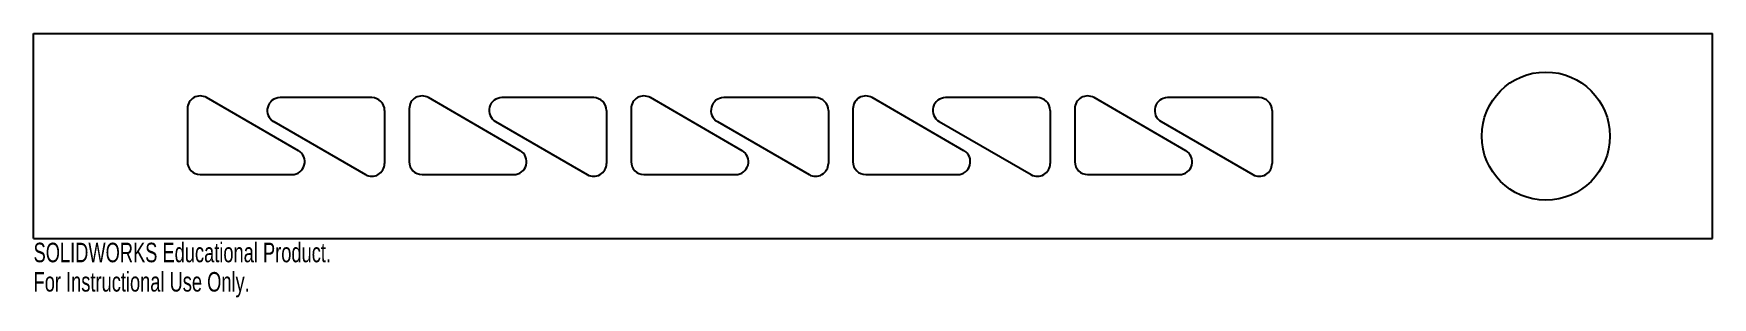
# Model space of a CAD drawing. Header units: inches. Extents: x -16.4 to 0, y -1.6 to 1.
import ezdxf

# ---------------------------------------------------------------- set-up
doc = ezdxf.new("R2010")
doc.units = ezdxf.units.IN
doc.header["$MEASUREMENT"] = 0
doc.styles.add('SLDTEXTSTYLE0', font='TXT', dxfattribs={"width": 0.7})

msp = doc.modelspace()

# ---------------------------------------------------------------- linework, layer by layer
at = {"color": 7, "linetype": 'Continuous', "lineweight": 25}
for p, q in [((-16.375, 1), (0, 1)), ((-16.375, -1), (-16.375, 1)), ((0, -1), (0, 1)), ((-13.792, -0.142), (-14.688, 0.375)), ((-13.076, 0.375), (-13.971, 0.375)), ((-11.628, -0.142), (-12.523, 0.375)), ((-10.912, 0.375), (-11.807, 0.375)), ((-9.464, -0.142), (-10.359, 0.375)), ((-8.748, 0.375), (-9.643, 0.375)), ((-7.3, -0.142), (-8.195, 0.375)), ((-6.584, 0.375), (-7.479, 0.375)), ((-5.136, -0.142), (-6.031, 0.375)), ((-4.42, 0.375), (-5.315, 0.375)), ((-14.875, 0.267), (-14.875, -0.25)), ((-12.951, 0.25), (-12.951, -0.267)), ((-12.711, 0.267), (-12.711, -0.25)), ((-10.787, 0.25), (-10.787, -0.267)), ((-10.547, 0.267), (-10.547, -0.25)), ((-8.623, 0.25), (-8.623, -0.267)), ((-8.383, 0.267), (-8.383, -0.25)), ((-6.459, 0.25), (-6.459, -0.267)), ((-6.219, 0.267), (-6.219, -0.25)), ((-4.295, 0.25), (-4.295, -0.267)), ((-14.033, 0.142), (-13.138, -0.375)), ((-11.869, 0.142), (-10.974, -0.375)), ((-9.705, 0.142), (-8.81, -0.375)), ((-7.541, 0.142), (-6.646, -0.375)), ((-5.377, 0.142), (-4.482, -0.375)), ((-14.75, -0.375), (-13.855, -0.375)), ((-12.586, -0.375), (-11.691, -0.375)), ((-10.422, -0.375), (-9.527, -0.375)), ((-8.258, -0.375), (-7.363, -0.375)), ((-6.094, -0.375), (-5.199, -0.375)), ((-16.375, -1), (0, -1))]:
    msp.add_line(p, q, dxfattribs=at)
msp.add_circle((-1.625, 0), 0.625, dxfattribs=at)
for centre, start, end in [((-14.75, 0.267), 60, 180), ((-13.971, 0.25), 90, 240), ((-13.076, 0.25), 0, 90), ((-12.586, 0.267), 60, 180), ((-11.807, 0.25), 90, 240), ((-10.912, 0.25), 0, 90), ((-10.422, 0.267), 60, 180), ((-9.643, 0.25), 90, 240), ((-8.748, 0.25), 0, 90), ((-8.258, 0.267), 60, 180), ((-7.479, 0.25), 90, 240), ((-6.584, 0.25), 0, 90), ((-6.094, 0.267), 60, 180), ((-5.315, 0.25), 90, 240), ((-4.42, 0.25), 0, 90), ((-13.855, -0.25), 270, 60), ((-11.691, -0.25), 270, 60), ((-9.527, -0.25), 270, 60), ((-7.363, -0.25), 270, 60), ((-5.199, -0.25), 270, 60), ((-14.75, -0.25), 180, 270), ((-13.076, -0.267), 240, 0), ((-12.586, -0.25), 180, 270), ((-10.912, -0.267), 240, 0), ((-10.422, -0.25), 180, 270), ((-8.748, -0.267), 240, 0), ((-8.258, -0.25), 180, 270), ((-6.584, -0.267), 240, 0), ((-6.094, -0.25), 180, 270), ((-4.42, -0.267), 240, 0)]:
    msp.add_arc(centre, 0.125, start, end, dxfattribs=at)

# ---------------------------------------------------------------- texts
at = {"color": 7, "linetype": 'Continuous', "char_height": 0.1903, "attachment_point": 1, "style": 'SLDTEXTSTYLE0'}
for s, insert in [('SOLIDWORKS Educational Product.', (-16.375, -1.04)), ('For Instructional Use Only.', (-16.375, -1.326))]:
    msp.add_mtext(s, dxfattribs=dict(at, insert=insert))

doc.saveas('drawing.dxf')
